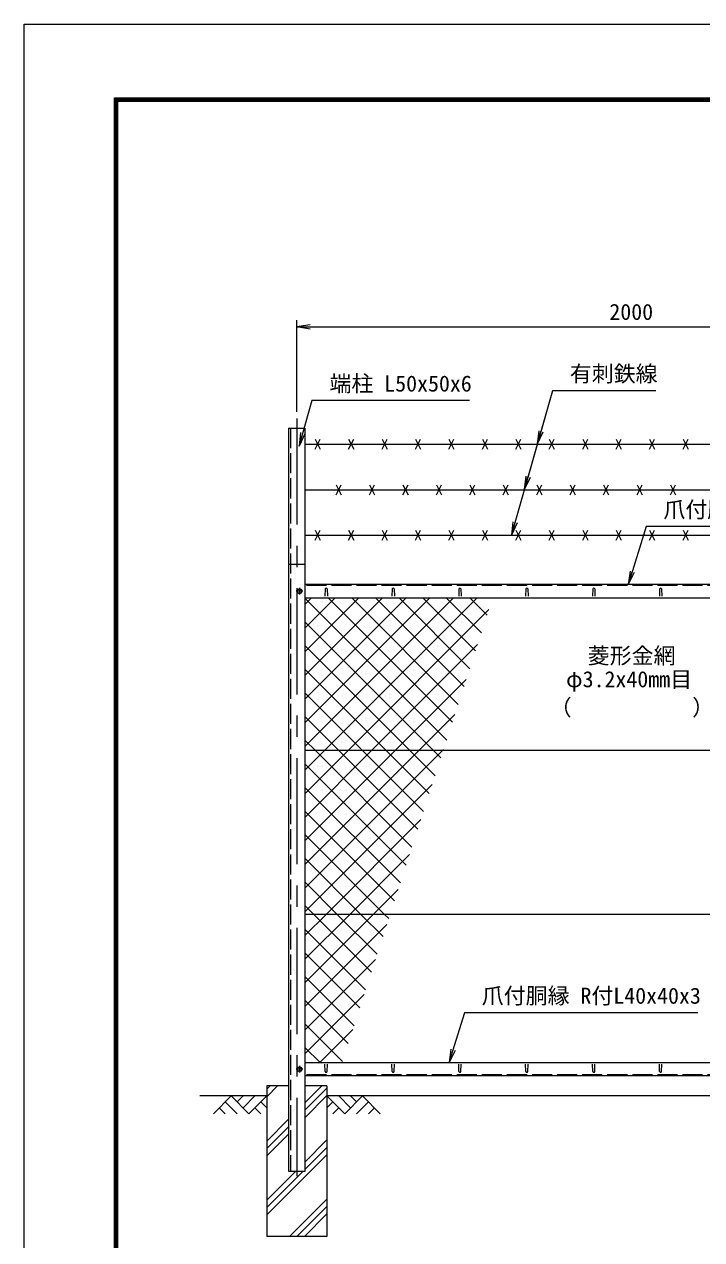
# Model space of a CAD drawing. Units: millimetres, scale not verified. Extents: x -4200 to 4200, y -2970 to 2970.
# Drawn here: x -4200 to -2174, y -666 to 2970 of the extents above; entities that cross this region are included whole.
import ezdxf
from ezdxf.enums import TextEntityAlignment as Align

# ---------------------------------------------------------------- set-up
doc = ezdxf.new("R2010")
doc.units = ezdxf.units.MM
doc.header["$LTSCALE"] = 10
doc.linetypes.add('DASHED', pattern=[7.5, 6, -1.5])
doc.linetypes.add('USER1', pattern=[50.8, 31.75, -6.35, 6.35, -6.35])
for name, color, linetype, lineweight in [('0-0_D-STR1', 1, 'Continuous', 18), ('0-1_D-BMK', 2, 'USER1', 13), ('0-2_D-STR-DIM', 7, 'Continuous', 13), ('0-3_D-STR3', 3, 'Continuous', 13), ('0-4_D-BGD', 7, 'Continuous', 18), ('0-5_D-STR4', 7, 'Continuous', 18), ('0-6_D-DCR-HCH', 7, 'Continuous', 13), ('0-7_D-STR-TXT', 7, 'Continuous', 13), ('0-8_0', 7, 'Continuous', 18), ('0-A_D-STR2', 7, 'Continuous', 13), ('0-B_D-TTL', 7, 'Continuous', 18)]:
    doc.layers.add(name, color=color, linetype=linetype, lineweight=lineweight)
doc.styles.add('ＭＳ ゴシック', font='')
doc.styles.get('ＭＳ ゴシック').set_extended_font_data('MS Gothic')

# ---------------------------------------------------------------- blocks, each defined once
blk = doc.blocks.new('_Open')
at = {"layer": '0-8_0'}
blk.add_line((-10, 1.667), (0, 0), dxfattribs=at)
blk.add_lwpolyline([(-10, -1.667), (0, 0), (-10, 0)], dxfattribs=at)

msp = doc.modelspace()

# ---------------------------------------------------------------- linework, layer by layer
at = {"layer": '0-0_D-STR1'}
for p, q in [((-3409.97, 1761.82), (-3409.97, -461.02)), ((-3409.97, 1761.82), (-3359.97, 1761.82)), ((-3359.97, -461.02), (-3359.97, 1761.82)), ((-3359.97, 1353.98), (-3409.97, 1353.98)), ((-1421.47, 1293.98), (-3359.97, 1293.98)), ((-3299.97, 1280.85), (-3300.72, 1259.35)), ((-3293.97, 1280.85), (-3293.22, 1259.35)), ((-3099.97, 1280.85), (-3100.72, 1259.35)), ((-3093.97, 1280.85), (-3093.22, 1259.35)), ((-2899.97, 1280.85), (-2900.72, 1259.35)), ((-2893.97, 1280.85), (-2893.22, 1259.35)), ((-2699.97, 1280.85), (-2700.72, 1259.35)), ((-2693.97, 1280.85), (-2693.22, 1259.35)), ((-2499.97, 1280.85), (-2500.72, 1259.35)), ((-2493.97, 1280.85), (-2493.22, 1259.35)), ((-2299.97, 1280.85), (-2300.72, 1259.35)), ((-2293.97, 1280.85), (-2293.22, 1259.35)), ((-3359.97, 1253.98), (-1421.47, 1253.98)), ((-3359.97, -136.02), (-1421.47, -136.02)), ((-3299.97, -162.89), (-3300.72, -141.39)), ((-3293.97, -162.89), (-3293.22, -141.39)), ((-3099.97, -162.89), (-3100.72, -141.39)), ((-3093.97, -162.89), (-3093.22, -141.39)), ((-2899.97, -162.89), (-2900.72, -141.39)), ((-2893.97, -162.89), (-2893.22, -141.39)), ((-2699.97, -162.89), (-2700.72, -141.39)), ((-2693.97, -162.89), (-2693.22, -141.39)), ((-2499.97, -162.89), (-2500.72, -141.39)), ((-2493.97, -162.89), (-2493.22, -141.39)), ((-2299.97, -162.89), (-2300.72, -141.39)), ((-2293.97, -162.89), (-2293.22, -141.39)), ((-1421.47, -176.02), (-3359.97, -176.02)), ((-3409.97, -461.02), (-3359.97, -461.02))]:
    msp.add_line(p, q, dxfattribs=at)
at = {"layer": '0-0_D-STR1', "linetype": 'DASHED'}
for p, q in [((-3403.97, 1761.82), (-3403.97, -461.02)), ((-1421.47, 1290.98), (-3359.97, 1290.98)), ((-1421.47, -173.02), (-3359.97, -173.02))]:
    msp.add_line(p, q, dxfattribs=at)
at = {"layer": '0-0_D-STR1'}
for centre, start, end in [((-3296.97, 1279.6), 22.61986, 157.38014), ((-3096.97, 1279.6), 22.61986, 157.38014), ((-2896.97, 1279.6), 22.61986, 157.38014), ((-2696.97, 1279.6), 22.61986, 157.38014), ((-2496.97, 1279.6), 22.61986, 157.38014), ((-2296.97, 1279.6), 22.61986, 157.38014), ((-3296.97, -161.64), 202.61986, 337.38014), ((-3096.97, -161.64), 202.61986, 337.38014), ((-2896.97, -161.64), 202.61986, 337.38014), ((-2696.97, -161.64), 202.61986, 337.38014), ((-2496.97, -161.64), 202.61986, 337.38014), ((-2296.97, -161.64), 202.61986, 337.38014)]:
    msp.add_arc(centre, 3.25, start, end, dxfattribs=at)
at = {"layer": '0-1_D-BMK'}
for p, q in [((-3384.97, 1790.69), (-3384.97, -476.02)), ((-3366.97, 1273.98), (-3386.97, 1273.98)), ((-3376.97, 1283.98), (-3376.97, 1263.98)), ((-3366.97, -156.02), (-3386.97, -156.02)), ((-3376.97, -146.02), (-3376.97, -166.02))]:
    msp.add_line(p, q, dxfattribs=at)
at = {"layer": '0-2_D-STR-DIM'}
for p, q in [((-3384.97, 1810.69), (-3384.97, 2084.48)), ((-3384.97, 2064.48), (-1384.97, 2064.48))]:
    msp.add_line(p, q, dxfattribs=at)
at = {"layer": '0-3_D-STR3'}
for p, q in [((-3359.97, 1713.54), (-1421.47, 1713.54)), ((-3329.97, 1698.54), (-3314.97, 1728.54)), ((-3329.97, 1728.54), (-3314.97, 1698.54)), ((-3229.97, 1698.54), (-3214.97, 1728.54)), ((-3229.97, 1728.54), (-3214.97, 1698.54)), ((-3129.97, 1698.54), (-3114.97, 1728.54)), ((-3129.97, 1728.54), (-3114.97, 1698.54)), ((-3029.97, 1698.54), (-3014.97, 1728.54)), ((-3029.97, 1728.54), (-3014.97, 1698.54)), ((-2929.97, 1698.54), (-2914.97, 1728.54)), ((-2929.97, 1728.54), (-2914.97, 1698.54)), ((-2829.97, 1698.54), (-2814.97, 1728.54)), ((-2829.97, 1728.54), (-2814.97, 1698.54)), ((-2729.97, 1698.54), (-2714.97, 1728.54)), ((-2729.97, 1728.54), (-2714.97, 1698.54)), ((-2629.97, 1698.54), (-2614.97, 1728.54)), ((-2629.97, 1728.54), (-2614.97, 1698.54)), ((-2529.97, 1698.54), (-2514.97, 1728.54)), ((-2529.97, 1728.54), (-2514.97, 1698.54)), ((-2429.97, 1698.54), (-2414.97, 1728.54)), ((-2429.97, 1728.54), (-2414.97, 1698.54)), ((-2329.97, 1698.54), (-2314.97, 1728.54)), ((-2329.97, 1728.54), (-2314.97, 1698.54)), ((-2229.97, 1698.54), (-2214.97, 1728.54)), ((-2229.97, 1728.54), (-2214.97, 1698.54)), ((-3359.97, 1577.6), (-1421.47, 1577.6)), ((-3267.47, 1592.6), (-3252.47, 1562.6)), ((-3267.47, 1562.6), (-3252.47, 1592.6)), ((-3167.47, 1592.6), (-3152.47, 1562.6)), ((-3167.47, 1562.6), (-3152.47, 1592.6)), ((-3067.47, 1592.6), (-3052.47, 1562.6)), ((-3067.47, 1562.6), (-3052.47, 1592.6)), ((-2967.47, 1592.6), (-2952.47, 1562.6)), ((-2967.47, 1562.6), (-2952.47, 1592.6)), ((-2867.47, 1592.6), (-2852.47, 1562.6)), ((-2867.47, 1562.6), (-2852.47, 1592.6)), ((-2767.47, 1592.6), (-2752.47, 1562.6)), ((-2767.47, 1562.6), (-2752.47, 1592.6)), ((-2667.47, 1592.6), (-2652.47, 1562.6)), ((-2667.47, 1562.6), (-2652.47, 1592.6)), ((-2567.47, 1592.6), (-2552.47, 1562.6)), ((-2567.47, 1562.6), (-2552.47, 1592.6)), ((-2467.47, 1592.6), (-2452.47, 1562.6)), ((-2467.47, 1562.6), (-2452.47, 1592.6)), ((-2367.47, 1592.6), (-2352.47, 1562.6)), ((-2367.47, 1562.6), (-2352.47, 1592.6)), ((-2267.47, 1592.6), (-2252.47, 1562.6)), ((-2267.47, 1562.6), (-2252.47, 1592.6)), ((-3329.97, 1426.65), (-3314.97, 1456.65)), ((-3329.97, 1456.65), (-3314.97, 1426.65)), ((-3229.97, 1426.65), (-3214.97, 1456.65)), ((-3229.97, 1456.65), (-3214.97, 1426.65)), ((-3129.97, 1426.65), (-3114.97, 1456.65)), ((-3129.97, 1456.65), (-3114.97, 1426.65)), ((-3029.97, 1426.65), (-3014.97, 1456.65)), ((-3029.97, 1456.65), (-3014.97, 1426.65)), ((-2929.97, 1426.65), (-2914.97, 1456.65)), ((-2929.97, 1456.65), (-2914.97, 1426.65)), ((-2829.97, 1426.65), (-2814.97, 1456.65)), ((-2829.97, 1456.65), (-2814.97, 1426.65)), ((-2729.97, 1426.65), (-2714.97, 1456.65)), ((-2729.97, 1456.65), (-2714.97, 1426.65)), ((-2629.97, 1426.65), (-2614.97, 1456.65)), ((-2629.97, 1456.65), (-2614.97, 1426.65)), ((-2529.97, 1426.65), (-2514.97, 1456.65)), ((-2529.97, 1456.65), (-2514.97, 1426.65)), ((-2429.97, 1426.65), (-2414.97, 1456.65)), ((-2429.97, 1456.65), (-2414.97, 1426.65)), ((-2329.97, 1426.65), (-2314.97, 1456.65)), ((-2329.97, 1456.65), (-2314.97, 1426.65)), ((-2229.97, 1426.65), (-2214.97, 1456.65)), ((-2229.97, 1456.65), (-2214.97, 1426.65)), ((-3359.97, 1441.65), (-1421.47, 1441.65)), ((-1421.47, 797.23), (-3359.97, 797.23)), ((-1421.47, 307.23), (-3359.97, 307.23))]:
    msp.add_line(p, q, dxfattribs=at)
for points in [[(-3370.47, 1277.73), (-3376.97, 1281.49), (-3383.47, 1277.73), (-3383.47, 1270.23), (-3376.97, 1266.47), (-3370.47, 1270.23)], [(-3370.47, -152.27), (-3376.97, -148.51), (-3383.47, -152.27), (-3383.47, -159.77), (-3376.97, -163.53), (-3370.47, -159.77)]]:
    msp.add_lwpolyline(points, close=True, dxfattribs=at)
for centre in [(-3376.97, 1273.98), (-3376.97, -156.02)]:
    msp.add_circle(centre, 6.25, dxfattribs=at)
at = {"layer": '0-4_D-BGD'}
for p, q in [((-3474.97, -236.02), (-3674.97, -236.02)), ((-1474.97, -236.02), (-3294.97, -236.02))]:
    msp.add_line(p, q, dxfattribs=at)
at = {"layer": '0-5_D-STR4'}
for p, q in [((-3474.97, -206.02), (-3474.97, -656.02)), ((-3409.97, -206.02), (-3474.97, -206.02)), ((-3294.97, -206.02), (-3359.97, -206.02)), ((-3294.97, -206.02), (-3294.97, -656.02)), ((-3294.97, -656.02), (-3474.97, -656.02))]:
    msp.add_line(p, q, dxfattribs=at)
at = {"layer": '0-6_D-DCR-HCH'}
for p, q in [((-3474.97, -238.26), (-3442.73, -206.02)), ((-3474.97, -216.16), (-3464.83, -206.02)), ((-3359.97, -255.84), (-3310.15, -206.02)), ((-3359.97, -277.94), (-3294.97, -212.94)), ((-3581.4, -236.02), (-3634.61, -289.23)), ((-3599.14, -253.76), (-3563.5, -289.23)), ((-3581.4, -236.02), (-3528.19, -289.23)), ((-3563.66, -253.76), (-3545.92, -236.02)), ((-3545.92, -271.5), (-3510.45, -236.02)), ((-3528.19, -289.23), (-3474.97, -236.02)), ((-3492.71, -253.76), (-3474.97, -271.41)), ((-3359.97, -300.04), (-3294.97, -235.04)), ((-3241.76, -289.23), (-3294.97, -236.02)), ((-3277.24, -253.76), (-3294.97, -271.41)), ((-3224.03, -271.5), (-3259.5, -236.02)), ((-3188.55, -236.02), (-3241.76, -289.23)), ((-3206.2, -253.85), (-3224.03, -236.02)), ((-3170.81, -253.76), (-3206.45, -289.23)), ((-3188.55, -236.02), (-3135.34, -289.23)), ((-3616.87, -271.5), (-3599.05, -289.23)), ((-3510.45, -271.5), (-3492.63, -289.23)), ((-3259.5, -271.5), (-3277.32, -289.23)), ((-3153.08, -271.5), (-3170.89, -289.23)), ((-3474.97, -370.84), (-3409.97, -305.84)), ((-3474.97, -392.94), (-3409.97, -327.94)), ((-3474.97, -415.04), (-3409.97, -350.04)), ((-3359.97, -432.62), (-3294.97, -367.62)), ((-3359.97, -454.72), (-3294.97, -389.72)), ((-3474.97, -591.81), (-3294.97, -411.81)), ((-3474.97, -569.72), (-3366.28, -461.02)), ((-3474.97, -547.62), (-3388.37, -461.02)), ((-3406.6, -656.02), (-3294.97, -544.4)), ((-3384.5, -656.02), (-3294.97, -566.49)), ((-3362.4, -656.02), (-3294.97, -588.59))]:
    msp.add_line(p, q, dxfattribs=at)
at = {"layer": '0-7_D-STR-TXT'}
for q in [(-2704.13, 1579.52), (-2665.57, 1715.47)]:
    msp.add_line((-2620.79, 1873.35), q, dxfattribs=at)
for points in [[(-2311.23, 1873.35), (-2620.79, 1873.35), (-2742.69, 1443.58)], [(-2868.62, 1844.25), (-3339.6, 1844.25), (-3377.68, 1709.98)], [(-1642.55, 1467.23), (-2340.42, 1467.23), (-2393.31, 1295.89)], [(-2185.85, 12.85), (-2883.73, 12.85), (-2929.09, -134.11)]]:
    msp.add_lwpolyline(points, dxfattribs=at)
at = {"layer": '0-A_D-STR2'}
for p, q in [((-3359.97, 1234.85), (-3340.84, 1253.98)), ((-3359.97, 1164.14), (-3270.13, 1253.98)), ((-3359.97, 1093.43), (-3199.42, 1253.98)), ((-3359.97, 1022.72), (-3128.71, 1253.98)), ((-3359.97, 952.01), (-3058, 1253.98)), ((-3359.97, 881.3), (-2987.29, 1253.98)), ((-3359.97, 810.58), (-2916.58, 1253.98)), ((-2936.79, 828.67), (-3359.97, 1251.85)), ((-2919.48, 882.07), (-3291.39, 1253.98)), ((-2902.17, 935.47), (-3220.68, 1253.98)), ((-2884.86, 988.87), (-3149.97, 1253.98)), ((-2867.55, 1042.27), (-3079.26, 1253.98)), ((-2850.24, 1095.67), (-3008.55, 1253.98)), ((-2832.93, 1149.07), (-2937.84, 1253.98)), ((-2815.62, 1202.47), (-2867.13, 1253.98)), ((-3231.91, 797.23), (-2810.32, 1218.82)), ((-2976.06, 797.23), (-3359.97, 1181.14)), ((-3046.77, 797.23), (-3359.97, 1110.43)), ((-3161.2, 797.23), (-2844.24, 1114.19)), ((-3117.48, 797.23), (-3359.97, 1039.72)), ((-3090.49, 797.23), (-2878.15, 1009.56)), ((-3188.19, 797.23), (-3359.97, 969.01)), ((-3258.9, 797.23), (-3359.97, 898.3)), ((-3019.78, 797.23), (-2912.07, 904.94)), ((-3329.61, 797.23), (-3359.97, 827.59)), ((-2949.07, 797.23), (-2945.98, 800.31)), ((-3359.97, 669.16), (-3231.91, 797.23)), ((-3359.97, 598.45), (-3161.2, 797.23)), ((-3359.97, 527.74), (-3090.49, 797.23)), ((-3359.97, 457.03), (-3019.78, 797.23)), ((-3359.97, 386.32), (-2949.07, 797.23)), ((-3040.65, 508.27), (-3329.61, 797.23)), ((-3023.34, 561.67), (-3258.9, 797.23)), ((-3006.03, 615.07), (-3188.19, 797.23)), ((-2988.72, 668.47), (-3117.48, 797.23)), ((-2971.41, 721.87), (-3046.77, 797.23)), ((-2954.1, 775.27), (-2976.06, 797.23)), ((-3057.96, 454.87), (-3359.97, 756.88)), ((-3359.97, 315.61), (-2979.9, 695.68)), ((-3075.27, 401.47), (-3359.97, 686.17)), ((-3092.59, 348.07), (-3359.97, 615.46)), ((-3297.64, 307.23), (-3013.82, 591.06)), ((-3122.46, 307.23), (-3359.97, 544.75)), ((-3193.17, 307.23), (-3359.97, 474.04)), ((-3226.93, 307.23), (-3047.73, 486.43)), ((-3263.88, 307.23), (-3359.97, 403.33)), ((-3156.22, 307.23), (-3081.65, 381.8)), ((-3334.59, 307.23), (-3359.97, 332.62)), ((-3359.97, 244.9), (-3297.64, 307.23)), ((-3359.97, 174.19), (-3226.93, 307.23)), ((-3359.97, 103.48), (-3156.22, 307.23)), ((-3161.83, 134.47), (-3334.59, 307.23)), ((-3144.52, 187.87), (-3263.88, 307.23)), ((-3127.21, 241.27), (-3193.17, 307.23)), ((-3109.9, 294.67), (-3122.46, 307.23)), ((-3359.97, 32.77), (-3115.57, 277.18)), ((-3179.14, 81.07), (-3359.97, 261.9)), ((-3196.45, 27.67), (-3359.97, 191.19)), ((-3359.97, -37.94), (-3149.48, 172.55)), ((-3213.76, -25.73), (-3359.97, 120.48)), ((-3359.97, -108.65), (-3183.4, 67.92)), ((-3231.07, -79.13), (-3359.97, 49.77)), ((-3248.38, -132.53), (-3359.97, -20.94)), ((-3316.63, -136.02), (-3217.31, -36.71)), ((-3315.6, -136.02), (-3359.97, -91.65))]:
    msp.add_line(p, q, dxfattribs=at)
msp.add_lwpolyline([(-3359.97, 739.87), (-3302.62, 797.23), (-2845.87, 1253.98)], dxfattribs=at)
at = {"layer": '0-B_D-TTL', "color": 2}
msp.add_lwpolyline([(-4200, 2970), (4200, 2970), (4200, -2970), (-4200, -2970)], close=True, dxfattribs=at)
at = {"layer": '0-B_D-TTL'}
for points in [[(-3930, 2750), (3930, 2750), (3930, -2750), (-3930, -2750)], [(-3927.5, 2747.5), (3927.5, 2747.5), (3927.5, -2747.5), (-3927.5, -2747.5)], [(-3925, 2745), (3925, 2745), (3925, -2745), (-3925, -2745)], [(-3922.5, 2742.5), (3922.5, 2742.5), (3922.5, -2742.5), (-3922.5, -2742.5)], [(-3920, 2740), (3920, 2740), (3920, -2740), (-3920, -2740)]]:
    msp.add_lwpolyline(points, close=True, dxfattribs=at)

# ---------------------------------------------------------------- block references
at = {"layer": '0-2_D-STR-DIM', "xscale": 4, "yscale": 4, "rotation": 180}
msp.add_blockref('_Open', (-3384.97, 2064.48), dxfattribs=at)
at = {"layer": '0-7_D-STR-TXT', "xscale": 4, "yscale": 4}
for p, rotation in [((-3378.23, 1708.06), 254.16392), ((-2666.11, 1713.54), 254.16392), ((-2704.67, 1577.6), 254.16392), ((-2743.24, 1441.65), 254.16392), ((-2393.9, 1293.98), 252.84683), ((-2929.68, -136.02), 252.84683)]:
    msp.add_blockref('_Open', p, dxfattribs=dict(at, rotation=rotation))

# ---------------------------------------------------------------- texts
at = {"layer": '0-2_D-STR-DIM', "style": 'ＭＳ ゴシック'}
msp.add_text('2000', height=48.09, dxfattribs=at).set_placement((-2450.24, 2071.22), align=Align.BOTTOM_LEFT)
at = {"layer": '0-7_D-STR-TXT', "style": 'ＭＳ ゴシック'}
for s, p in [('有刺鉄線', (-2568.34, 1886.18)), ('端柱 L50x50x6', (-3287.4, 1856.84)), ('爪付胴縁 R付L40x40x3', (-2288.48, 1479.82)), ('菱形金網', (-2514.92, 1042.7)), ('φ3.2x40mm目', (-2579.9, 972.27)), ('（\u3000\u3000   \u3000\u3000）', (-2628.63, 887.79)), ('爪付胴縁 R付L40x40x3', (-2831.79, 25.43))]:
    msp.add_text(s, height=48.09, dxfattribs=at).set_placement(p, align=Align.BOTTOM_LEFT)

doc.saveas('drawing.dxf')
